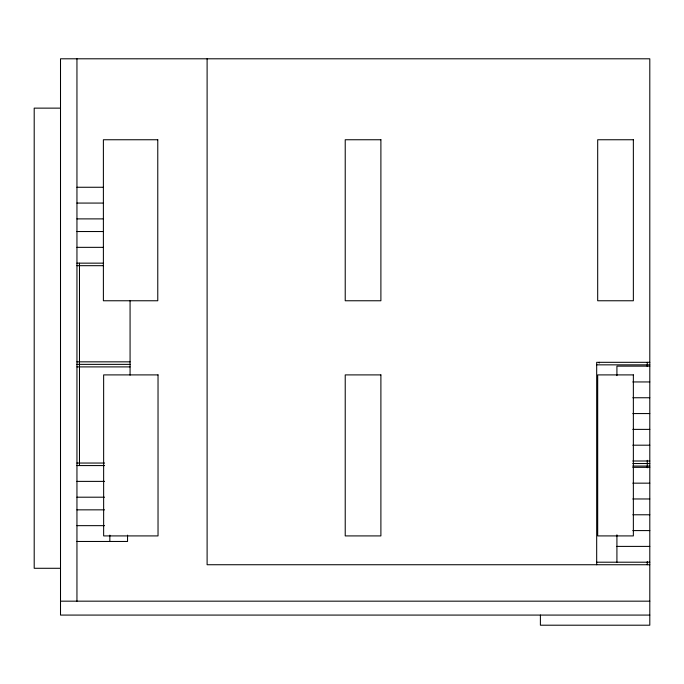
<?xml version="1.0" encoding="UTF-8"?>
<svg xmlns="http://www.w3.org/2000/svg" width="684" height="684" viewBox="0 0 684 684"><rect width="100%" height="100%" fill="white"/><g stroke="black" fill="none" stroke-linecap="round" stroke-linejoin="round"><path stroke-width="1.03" d="M60.508 108.132L34.2 108.132L34.2 568.284L60.508 568.284M76.95 187.262L103.472 187.262M76.95 203.071L103.472 203.071M76.95 218.889L103.472 218.889M76.95 231.534L103.472 231.534M76.95 247.343L103.472 247.343M76.95 263.152L103.515 263.152M76.95 265.683L103.515 265.683M76.95 361.836L130.071 361.836M649.8 362.315L596.679 362.315L596.679 564.736M76.95 364.367L130.071 364.367M596.679 364.846L649.8 364.846M649.8 366.137L616.917 366.137L616.917 375.619M76.95 366.898L130.071 366.898M632.828 381.946L649.8 381.946M632.828 397.755L649.8 397.755M632.828 413.563L649.8 413.563M632.828 429.381L649.8 429.381M632.828 445.19L649.8 445.19M632.803 460.999L649.8 460.999M76.95 463.042L104.575 463.042M632.803 463.53L649.8 463.53M76.95 465.573L104.575 465.573M632.803 466.06L649.8 466.06M632.828 467.343L649.8 467.343M76.95 481.382L104.532 481.382M632.828 483.161L649.8 483.161M76.95 497.2L104.532 497.2M632.828 498.969L649.8 498.969M76.95 509.845L104.532 509.845M632.828 514.778L649.8 514.778M76.95 525.654L104.532 525.654M632.828 530.587L649.8 530.587M76.95 541.463L127.549 541.463L127.549 535.144M616.917 546.396L649.8 546.396M596.679 562.205L649.8 562.205M649.8 564.736L207.107 564.736L207.107 58.798M60.508 601.168L649.8 601.168M649.8 615.078L60.508 615.078L60.508 58.798L649.8 58.798L649.8 625.202L540.394 625.202L540.394 615.078M647.269 362.315L647.269 366.581M647.269 460.332L647.269 467.788M647.269 561.547L647.269 564.736M616.917 534.803L616.917 562.205M599.21 362.315L599.21 363.059M130.071 300.438L130.071 375.157M109.842 535.144L109.842 541.463M79.481 263.152L79.481 465.573M76.95 58.798L76.95 601.202M157.773 139.75L103.387 139.75L103.387 300.763L157.773 300.763L157.773 139.75M380.894 139.75L345.223 139.75L345.223 300.763L380.894 300.763L380.894 139.75M633.358 139.75L597.688 139.75L597.688 300.763L633.358 300.763L633.358 139.75M158.03 374.9L103.643 374.9L103.643 535.914L158.03 535.914L158.03 374.9M380.894 374.9L345.223 374.9L345.223 535.914L380.894 535.914L380.894 374.9M633.358 374.9L597.688 374.9L597.688 535.914L633.358 535.914L633.358 374.9"/></g></svg>
